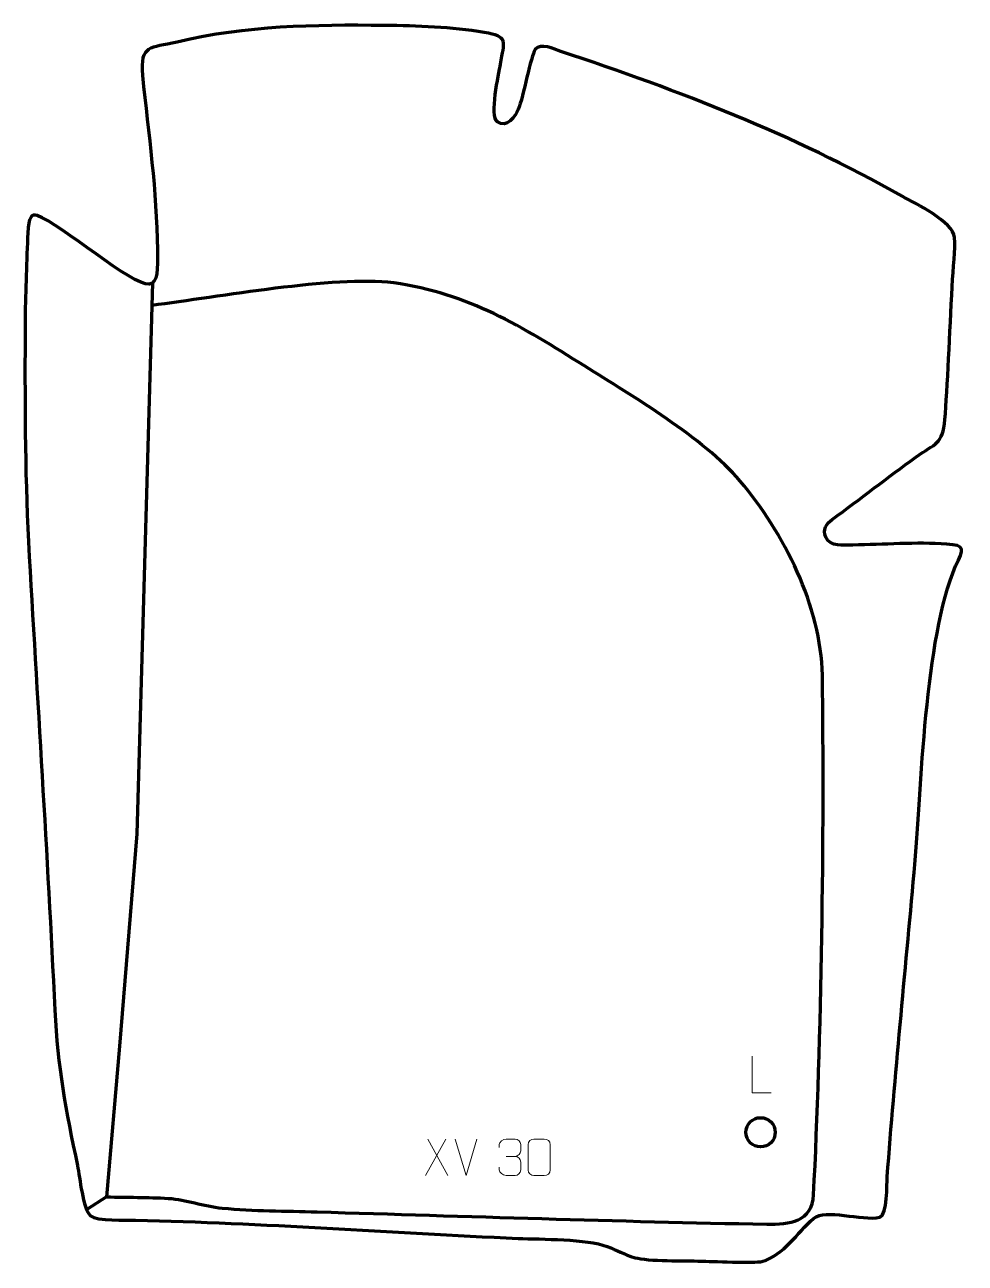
# Model space of a CAD drawing. Header units: millimetres. Extents: x -714 to -71, y 97 to 944.
import ezdxf

# ---------------------------------------------------------------- set-up
doc = ezdxf.new("R2010")
doc.units = ezdxf.units.MM
doc.header["$MEASUREMENT"] = 0
doc.layers.add('layer 2', color=7, linetype='Continuous')
doc.layers.add('layer 3', color=7, linetype='Continuous', plot=False)

msp = doc.modelspace()

# ---------------------------------------------------------------- linework, layer by layer
at = {"layer": 'layer 2', "color": 142, "lineweight": 200}
msp.add_ellipse((-210.8823, 186.6994), major_axis=(0, 10), ratio=1, dxfattribs=at)
at = {"layer": 'layer 2', "color": 142, "lineweight": 158}
for points, knots in [([(-657.7302, 142.548), (-643.6886, 142.3225), (-629.6375, 142.3212), (-615.6107, 141.568), (-615.6107, 141.568), (-603.2805, 140.8369), (-591.702, 136.1591), (-578.7727, 134.9157), (-578.7727, 134.9157), (-557.4707, 132.8672), (-535.3434, 132.9606), (-513.9134, 132.3412), (-513.9134, 132.3412), (-411.4782, 129.2919), (-309.059, 125.8575), (-206.5942, 123.9101), (-206.5942, 123.9101), (-191.2682, 123.6201), (-175.5926, 125.6497), (-174.6553, 144.0343), (-174.6553, 144.0343), (-169.3586, 247.9245), (-167.0596, 391.6141), (-168.6896, 499.0469), (-168.6896, 499.0469), (-169.4033, 546.0841), (-194.9418, 596.3381), (-224.8465, 631.8156), (-224.8465, 631.8156), (-250.227, 661.4423), (-297.8078, 689.5144), (-331.2654, 710.4224), (-331.2654, 710.4224), (-373.9702, 737.2513), (-410.449, 760.0859), (-461.6108, 767.1932), (-461.6108, 767.1932), (-503.0711, 772.2665), (-581.1742, 757.3965), (-626.8252, 751.8737)], [0, 0, 0, 0, 0.09090909, 0.09090909, 0.09090909, 0.09090909, 0.18181818, 0.18181818, 0.18181818, 0.18181818, 0.27272727, 0.27272727, 0.27272727, 0.27272727, 0.36363636, 0.36363636, 0.36363636, 0.36363636, 0.45454545, 0.45454545, 0.45454545, 0.45454545, 0.54545455, 0.54545455, 0.54545455, 0.54545455, 0.63636364, 0.63636364, 0.63636364, 0.63636364, 0.72727273, 0.72727273, 0.72727273, 0.72727273, 0.81818182, 0.81818182, 0.81818182, 0.81818182, 1, 1, 1, 1]), ([(-626.3815, 767.2903), (-626.3815, 767.2903), (-637.225, 390.595), (-637.225, 390.595), (-637.225, 390.595), (-637.225, 390.595), (-648.8666, 245.6032), (-648.8666, 245.6032), (-648.8666, 245.6032), (-648.8666, 245.6032), (-657.7302, 142.548), (-657.7302, 142.548), (-657.7302, 142.548), (-657.7302, 142.548), (-671.3944, 133.9026), (-671.3944, 133.9026)], [0, 0, 0, 0, 0.2, 0.2, 0.2, 0.2, 0.4, 0.4, 0.4, 0.4, 0.6, 0.6, 0.6, 0.6, 1, 1, 1, 1])]:
    msp.add_open_spline(points, degree=3, knots=knots, dxfattribs=at)
at = {"layer": 'layer 3', "color": 242, "lineweight": 158}
msp.add_open_spline([(-711.5898, 801.2852), (-711.1104, 812.1531), (-709.0293, 814.6595), (-705.2079, 813.2852), (-705.2079, 813.2852), (-689.0122, 807.4612), (-639.6467, 764.6722), (-628.6345, 766.3496), (-628.6345, 766.3496), (-622.6689, 767.2585), (-622.8647, 776.7138), (-623.029, 789.7859), (-623.029, 789.7859), (-623.5384, 830.3019), (-629.0529, 868.8886), (-633.2529, 908.9953), (-633.2529, 908.9953), (-634.9549, 930.3537), (-628.3215, 927.276), (-609.6461, 931.8132), (-609.6461, 931.8132), (-561.6744, 943.087), (-516.8224, 943.6188), (-467.8762, 943.1485), (-467.8762, 943.1485), (-445.4459, 942.9329), (-421.9331, 942.0711), (-399.7919, 938.4248), (-399.7919, 938.4248), (-382.7866, 935.361), (-385.9885, 932.5872), (-388.642, 916.6861), (-388.642, 916.6861), (-389.8136, 909.8835), (-396.1533, 881.2706), (-390.6933, 877.2091), (-390.6933, 877.2091), (-384.505, 872.6059), (-378.5502, 880.9313), (-376.4447, 885.8185), (-376.4447, 885.8185), (-373.0076, 894.3925), (-367.9999, 922.3283), (-364.919, 926.7635), (-364.919, 926.7635), (-361.5897, 931.5562), (-351.6508, 926.8938), (-347.4019, 925.442), (-347.4019, 925.442), (-265.9935, 898.3961), (-189.4093, 868.803), (-114.1189, 826.4815), (-114.1189, 826.4815), (-105.0474, 821.4634), (-79.2883, 809.1119), (-78.3208, 798.1481), (-78.3208, 798.1481), (-77.599, 789.9687), (-79.3928, 778.0496), (-80.0256, 764.5912), (-80.0256, 764.5912), (-81.4733, 733.7992), (-83.2296, 694.8624), (-84.9488, 673.8554), (-84.9488, 673.8554), (-86.3557, 656.665), (-91.5205, 657.6544), (-104.8353, 648.0707), (-104.8353, 648.0707), (-124.0904, 634.1736), (-142.7081, 619.4909), (-161.9827, 605.5361), (-161.9827, 605.5361), (-165.8941, 602.7042), (-168.6229, 598.3875), (-166.3759, 593.4192), (-166.3759, 593.4192), (-163.3267, 586.6772), (-154.239, 588.0167), (-147.8747, 588.0313), (-147.8747, 588.0313), (-127.0998, 588.3351), (-104.224, 590.1386), (-83.6984, 588.7311), (-83.6984, 588.7311), (-71.057, 587.8642), (-71.4756, 585.2449), (-77.597, 573.8454), (-77.597, 573.8454), (-98.9483, 523.0989), (-100.8827, 422.0248), (-105.9854, 364.3055), (-105.9854, 364.3055), (-112.1209, 295.0869), (-119.1872, 225.6542), (-124.3487, 156.3878), (-124.3487, 156.3878), (-124.7632, 150.8247), (-123.8951, 130.7523), (-129.4616, 128.6244), (-129.4616, 128.6244), (-141.9711, 125.9963), (-166.469, 134.8613), (-174.7004, 127.8292), (-174.7004, 127.8292), (-186.3111, 117.9102), (-194.4247, 102.9906), (-209.942, 98.4375), (-209.942, 98.4375), (-214.0468, 97.2331), (-245.9477, 98.5727), (-251.5805, 98.6945), (-251.5805, 98.6945), (-262.3123, 98.9277), (-287.7341, 98.52), (-296.6917, 101.0217), (-296.6917, 101.0217), (-304.4822, 103.423), (-308.7603, 105.9038), (-315.8065, 108.7229), (-315.8065, 108.7229), (-329.7386, 113.9028), (-360.5075, 113.5672), (-376.6463, 114.2313), (-376.6463, 114.2313), (-463.5708, 117.9207), (-551.1448, 124.8372), (-637.9997, 126.693), (-637.9997, 126.693), (-644.4731, 126.8313), (-664.2506, 125.9639), (-668.7866, 129.5473), (-668.7866, 129.5473), (-674.0389, 134.784), (-675.9942, 155.569), (-677.686, 163.9824), (-677.686, 163.9824), (-685.563, 201.4932), (-691.3308, 231.6538), (-693.1679, 270.2476), (-693.1679, 270.2476), (-698.2509, 377.0482), (-705.1824, 483.597), (-711.1539, 590.3246), (-711.1539, 590.3246), (-713.6731, 639.3056), (-713.6882, 690.1383), (-713.4325, 739.2409), (-713.4325, 739.2409), (-713.33, 758.9211), (-712.5344, 778.6166), (-711.7153, 798.2786), (-711.7153, 798.2786), (-711.7153, 798.2786), (-711.5898, 801.2852), (-711.5898, 801.2852)], degree=3, knots=[0, 0, 0, 0, 0.025, 0.025, 0.025, 0.025, 0.05, 0.05, 0.05, 0.05, 0.075, 0.075, 0.075, 0.075, 0.1, 0.1, 0.1, 0.1, 0.125, 0.125, 0.125, 0.125, 0.15, 0.15, 0.15, 0.15, 0.175, 0.175, 0.175, 0.175, 0.2, 0.2, 0.2, 0.2, 0.225, 0.225, 0.225, 0.225, 0.25, 0.25, 0.25, 0.25, 0.275, 0.275, 0.275, 0.275, 0.3, 0.3, 0.3, 0.3, 0.325, 0.325, 0.325, 0.325, 0.35, 0.35, 0.35, 0.35, 0.375, 0.375, 0.375, 0.375, 0.4, 0.4, 0.4, 0.4, 0.425, 0.425, 0.425, 0.425, 0.45, 0.45, 0.45, 0.45, 0.475, 0.475, 0.475, 0.475, 0.5, 0.5, 0.5, 0.5, 0.525, 0.525, 0.525, 0.525, 0.55, 0.55, 0.55, 0.55, 0.575, 0.575, 0.575, 0.575, 0.6, 0.6, 0.6, 0.6, 0.625, 0.625, 0.625, 0.625, 0.65, 0.65, 0.65, 0.65, 0.675, 0.675, 0.675, 0.675, 0.7, 0.7, 0.7, 0.7, 0.725, 0.725, 0.725, 0.725, 0.75, 0.75, 0.75, 0.75, 0.775, 0.775, 0.775, 0.775, 0.8, 0.8, 0.8, 0.8, 0.825, 0.825, 0.825, 0.825, 0.85, 0.85, 0.85, 0.85, 0.875, 0.875, 0.875, 0.875, 0.9, 0.9, 0.9, 0.9, 0.925, 0.925, 0.925, 0.925, 0.95, 0.95, 0.95, 0.95, 1, 1, 1, 1], dxfattribs=at)
at = {"layer": 'layer 3', "color": 250, "lineweight": 9}
for points, knots in [([(-203.6082, 213.778), (-203.6082, 213.778), (-216.5573, 213.778), (-216.5573, 213.778), (-216.5573, 213.778), (-216.5573, 213.778), (-216.5573, 238.7316), (-216.5573, 238.7316)], [0, 0, 0, 0, 0.33333333, 0.33333333, 0.33333333, 0.33333333, 1, 1, 1, 1]), ([(-389.5459, 176.4264), (-389.5459, 176.4264), (-389.5459, 178.2836), (-389.5459, 178.2836), (-389.5459, 178.2836), (-389.5602, 180.0255), (-386.8957, 182.1436), (-384.8366, 182.1209), (-384.8366, 182.1209), (-382.7725, 182.1209), (-380.7085, 182.1209), (-378.6448, 182.1209), (-378.6448, 182.1209), (-376.4503, 182.1297), (-374.852, 180.2829), (-374.8076, 178.3708), (-374.8076, 178.3708), (-374.808, 176.9357), (-374.808, 175.5006), (-374.8076, 174.0651), (-374.8076, 174.0651), (-374.8562, 172.4116), (-376.4588, 170.1816), (-378.6571, 170.1916), (-378.6571, 170.1916), (-376.4534, 170.1804), (-374.8454, 168.3772), (-374.7914, 166.3177), (-374.7914, 166.3177), (-374.7918, 164.533), (-374.7918, 162.7483), (-374.7914, 160.9632), (-374.7914, 160.9632), (-374.7813, 158.9018), (-376.8362, 157.1387), (-378.6571, 157.1468), (-378.6571, 157.1468), (-380.7224, 157.1471), (-382.7876, 157.1471), (-384.8532, 157.1468), (-384.8532, 157.1468), (-387.0218, 157.1583), (-389.5528, 159.5585), (-389.5714, 161.0203), (-389.5714, 161.0203), (-389.5714, 161.0203), (-389.5714, 162.9289), (-389.5714, 162.9289)], [0, 0, 0, 0, 0.07692308, 0.07692308, 0.07692308, 0.07692308, 0.15384615, 0.15384615, 0.15384615, 0.15384615, 0.23076923, 0.23076923, 0.23076923, 0.23076923, 0.30769231, 0.30769231, 0.30769231, 0.30769231, 0.38461538, 0.38461538, 0.38461538, 0.38461538, 0.46153846, 0.46153846, 0.46153846, 0.46153846, 0.53846154, 0.53846154, 0.53846154, 0.53846154, 0.61538462, 0.61538462, 0.61538462, 0.61538462, 0.69230769, 0.69230769, 0.69230769, 0.69230769, 0.76923077, 0.76923077, 0.76923077, 0.76923077, 0.84615385, 0.84615385, 0.84615385, 0.84615385, 1, 1, 1, 1]), ([(-365.762, 182.1332), (-363.3959, 182.1332), (-361.0294, 182.1332), (-358.6629, 182.1332), (-358.6629, 182.1332), (-356.6824, 182.1688), (-354.6564, 180.6745), (-354.6293, 178.2324), (-354.6293, 178.2324), (-354.6297, 172.475), (-354.6297, 166.7172), (-354.6293, 160.959), (-354.6293, 160.959), (-354.7714, 158.6314), (-356.4778, 157.1491), (-358.6629, 157.1383), (-358.6629, 157.1383), (-361.0353, 157.1387), (-363.4077, 157.1387), (-365.7797, 157.1383), (-365.7797, 157.1383), (-367.7382, 157.0327), (-369.7446, 158.9206), (-369.7332, 160.9416), (-369.7332, 160.9416), (-369.7328, 166.7222), (-369.7328, 172.5025), (-369.7332, 178.2823), (-369.7332, 178.2823), (-369.7289, 180.4243), (-367.9518, 182.1468), (-365.762, 182.1332)], [0, 0, 0, 0, 0.11111111, 0.11111111, 0.11111111, 0.11111111, 0.22222222, 0.22222222, 0.22222222, 0.22222222, 0.33333333, 0.33333333, 0.33333333, 0.33333333, 0.44444444, 0.44444444, 0.44444444, 0.44444444, 0.55555556, 0.55555556, 0.55555556, 0.55555556, 0.66666667, 0.66666667, 0.66666667, 0.66666667, 0.77777778, 0.77777778, 0.77777778, 0.77777778, 1, 1, 1, 1])]:
    msp.add_open_spline(points, degree=3, knots=knots, dxfattribs=at)
for points in [[(-426.0383, 182.1107), (-426.0383, 182.1107), (-439.7789, 157.2149), (-439.7789, 157.2149)], [(-438.3243, 182.1107), (-438.3243, 182.1107), (-424.5837, 157.1572), (-424.5837, 157.1572)], [(-412.1814, 157.1571), (-412.1814, 157.1571), (-419.5032, 182.1107), (-419.5032, 182.1107)], [(-404.8595, 182.1107), (-404.8595, 182.1107), (-412.1813, 157.1571), (-412.1813, 157.1571)], [(-384.8362, 170.1812), (-384.8362, 170.1812), (-378.6398, 170.1812), (-378.6398, 170.1812)]]:
    msp.add_open_spline(points, degree=3, dxfattribs=at)

doc.saveas('drawing.dxf')
